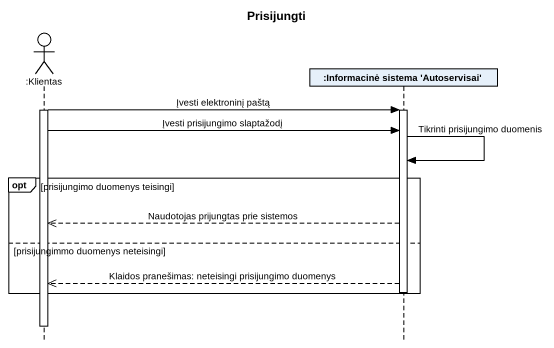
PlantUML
@startuml
title Prisijungti
hide footbox
actor ":Klientas" as Klientas
participant ":Informacinė sistema 'Autoservisai'" as Informacinė_sistema

activate Klientas
Klientas -> Informacinė_sistema : Įvesti elektroninį paštą
activate Informacinė_sistema
Klientas -> Informacinė_sistema : Įvesti prisijungimo slaptažodį
Informacinė_sistema -> Informacinė_sistema : Tikrinti prisijungimo duomenis
opt prisijungimo duomenys teisingi
  Informacinė_sistema -->> Klientas : Naudotojas prijungtas prie sistemos
else prisijungimmo duomenys neteisingi
  Informacinė_sistema -->> Klientas : Klaidos pranešimas: neteisingi prisijungimo duomenys
  deactivate Informacinė_sistema
end
deactivate Klientas
@enduml
